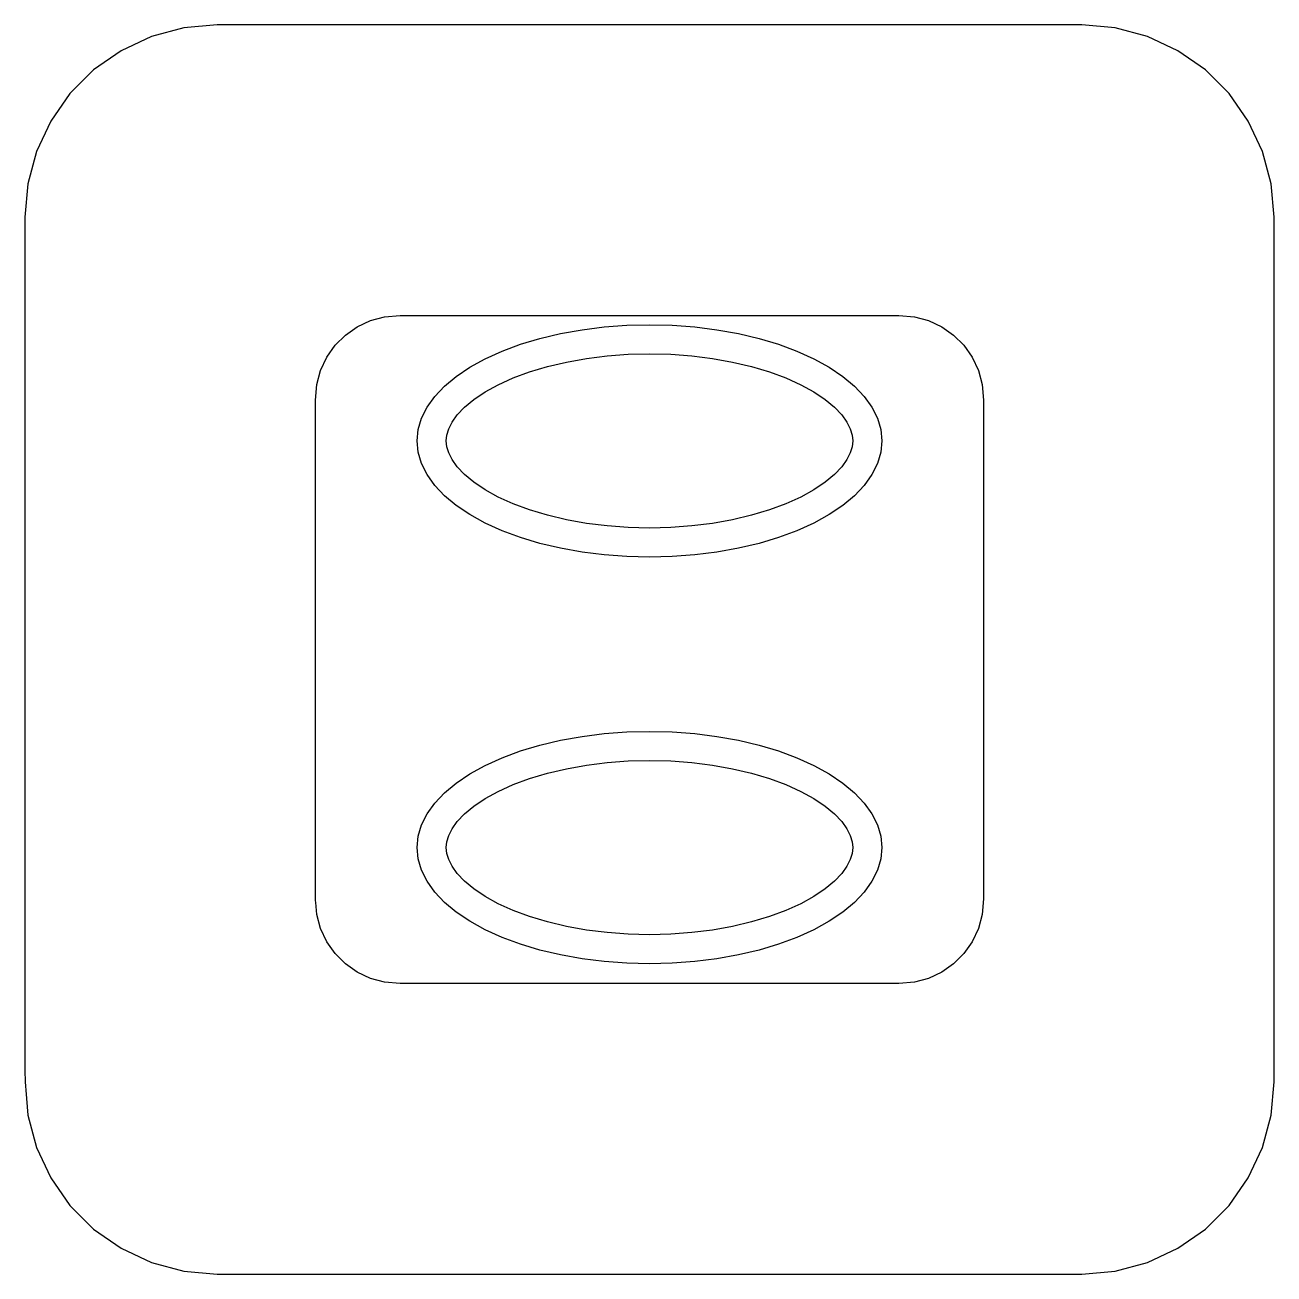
# Model space of a CAD drawing. Header units: millimetres. Extents: x 170 to 191.5, y -208.2 to -186.7.
import ezdxf

# ---------------------------------------------------------------- set-up
doc = ezdxf.new("R2010")
doc.units = ezdxf.units.MM
doc.layers.add('port', color=4, linetype='Continuous')
doc.layers.add('window', color=5, linetype='Continuous')

msp = doc.modelspace()

# ---------------------------------------------------------------- linework, layer by layer
at = {"layer": 'port'}
for points in [[(184.74, -193.811), (184.721, -194.007), (184.663, -194.201), (184.568, -194.392), (184.436, -194.577), (184.268, -194.754), (184.066, -194.922), (183.832, -195.08), (183.568, -195.225), (183.278, -195.357), (182.962, -195.474), (182.626, -195.575), (182.271, -195.659), (181.901, -195.725), (181.52, -195.773), (181.132, -195.802), (180.74, -195.811), (180.348, -195.802), (179.96, -195.773), (179.579, -195.725), (179.209, -195.659), (178.854, -195.575), (178.518, -195.474), (178.202, -195.357), (177.912, -195.225), (177.648, -195.08), (177.414, -194.922), (177.212, -194.754), (177.044, -194.577), (176.912, -194.392), (176.817, -194.201), (176.759, -194.007), (176.74, -193.811), (176.759, -193.615), (176.817, -193.421), (176.912, -193.231), (177.044, -193.046), (177.212, -192.868), (177.414, -192.7), (177.648, -192.542), (177.912, -192.397), (178.202, -192.265), (178.518, -192.148), (178.854, -192.047), (179.209, -191.963), (179.579, -191.897), (179.96, -191.85), (180.348, -191.821), (180.74, -191.811), (181.132, -191.821), (181.52, -191.85), (181.901, -191.897), (182.271, -191.963), (182.626, -192.047), (182.962, -192.148), (183.278, -192.265), (183.568, -192.397), (183.832, -192.542), (184.066, -192.7), (184.268, -192.868), (184.436, -193.046), (184.568, -193.231), (184.663, -193.421), (184.721, -193.615)], [(184.238, -193.811), (184.228, -193.911), (184.196, -194.017), (184.138, -194.133), (184.049, -194.258), (183.925, -194.389), (183.765, -194.522), (183.571, -194.653), (183.344, -194.778), (183.087, -194.894), (182.803, -195), (182.496, -195.092), (182.169, -195.169), (181.826, -195.231), (181.471, -195.275), (181.107, -195.302), (180.74, -195.311), (180.373, -195.302), (180.009, -195.275), (179.654, -195.231), (179.311, -195.169), (178.984, -195.092), (178.677, -195), (178.393, -194.894), (178.136, -194.778), (177.909, -194.653), (177.715, -194.522), (177.555, -194.389), (177.431, -194.258), (177.342, -194.133), (177.284, -194.017), (177.252, -193.911), (177.242, -193.811), (177.252, -193.712), (177.284, -193.605), (177.342, -193.49), (177.431, -193.365), (177.555, -193.233), (177.715, -193.1), (177.909, -192.969), (178.136, -192.844), (178.393, -192.728), (178.677, -192.623), (178.984, -192.53), (179.311, -192.453), (179.654, -192.392), (180.009, -192.347), (180.373, -192.32), (180.74, -192.311), (181.107, -192.32), (181.471, -192.347), (181.826, -192.392), (182.169, -192.453), (182.496, -192.53), (182.803, -192.623), (183.087, -192.728), (183.344, -192.844), (183.571, -192.969), (183.765, -193.1), (183.925, -193.233), (184.049, -193.365), (184.138, -193.49), (184.196, -193.605), (184.228, -193.712)], [(184.74, -200.811), (184.721, -201.007), (184.663, -201.201), (184.568, -201.392), (184.436, -201.577), (184.268, -201.754), (184.066, -201.922), (183.832, -202.08), (183.568, -202.225), (183.278, -202.357), (182.962, -202.474), (182.626, -202.575), (182.271, -202.659), (181.901, -202.725), (181.52, -202.773), (181.132, -202.802), (180.74, -202.811), (180.348, -202.802), (179.96, -202.773), (179.579, -202.725), (179.209, -202.659), (178.854, -202.575), (178.518, -202.474), (178.202, -202.357), (177.912, -202.225), (177.648, -202.08), (177.414, -201.922), (177.212, -201.754), (177.044, -201.577), (176.912, -201.392), (176.817, -201.201), (176.759, -201.007), (176.74, -200.811), (176.759, -200.615), (176.817, -200.421), (176.912, -200.231), (177.044, -200.046), (177.212, -199.868), (177.414, -199.7), (177.648, -199.542), (177.912, -199.397), (178.202, -199.265), (178.518, -199.148), (178.854, -199.047), (179.209, -198.963), (179.579, -198.897), (179.96, -198.85), (180.348, -198.821), (180.74, -198.811), (181.132, -198.821), (181.52, -198.85), (181.901, -198.897), (182.271, -198.963), (182.626, -199.047), (182.962, -199.148), (183.278, -199.265), (183.568, -199.397), (183.832, -199.542), (184.066, -199.7), (184.268, -199.868), (184.436, -200.046), (184.568, -200.231), (184.663, -200.421), (184.721, -200.615)], [(184.238, -200.811), (184.228, -200.911), (184.196, -201.017), (184.138, -201.133), (184.049, -201.258), (183.925, -201.389), (183.765, -201.522), (183.571, -201.653), (183.344, -201.778), (183.087, -201.894), (182.803, -202), (182.496, -202.092), (182.169, -202.169), (181.826, -202.231), (181.471, -202.275), (181.107, -202.302), (180.74, -202.311), (180.373, -202.302), (180.009, -202.275), (179.654, -202.231), (179.311, -202.169), (178.984, -202.092), (178.677, -202), (178.393, -201.894), (178.136, -201.778), (177.909, -201.653), (177.715, -201.522), (177.555, -201.389), (177.431, -201.258), (177.342, -201.133), (177.284, -201.017), (177.252, -200.911), (177.242, -200.811), (177.252, -200.712), (177.284, -200.605), (177.342, -200.49), (177.431, -200.365), (177.555, -200.233), (177.715, -200.1), (177.909, -199.969), (178.136, -199.844), (178.393, -199.728), (178.677, -199.623), (178.984, -199.53), (179.311, -199.453), (179.654, -199.392), (180.009, -199.347), (180.373, -199.32), (180.74, -199.311), (181.107, -199.32), (181.471, -199.347), (181.826, -199.392), (182.169, -199.453), (182.496, -199.53), (182.803, -199.623), (183.087, -199.728), (183.344, -199.844), (183.571, -199.969), (183.765, -200.1), (183.925, -200.233), (184.049, -200.365), (184.138, -200.49), (184.196, -200.605), (184.228, -200.712)]]:
    msp.add_lwpolyline(points, close=True, dxfattribs=at)
at = {"layer": 'window'}
for points in [[(169.99, -204.682), (169.99, -204.691), (169.99, -204.7), (169.99, -204.709), (169.99, -204.718), (169.991, -204.772), (169.993, -204.844), (169.997, -204.916), (170.003, -204.988), (170.04, -205.418), (170.189, -205.975), (170.433, -206.498), (170.764, -206.97), (171.172, -207.378), (171.644, -207.709), (172.166, -207.952), (172.723, -208.101), (173.298, -208.152), (188.182, -208.152), (188.757, -208.101), (189.314, -207.952), (189.836, -207.709), (190.308, -207.378), (190.716, -206.97), (191.047, -206.498), (191.291, -205.975), (191.44, -205.418), (191.49, -204.844), (191.49, -189.959), (191.44, -189.385), (191.291, -188.828), (191.047, -188.306), (190.716, -187.833), (190.308, -187.426), (189.836, -187.095), (189.314, -186.851), (188.757, -186.702), (188.182, -186.652), (173.298, -186.652), (172.723, -186.702), (172.166, -186.851), (171.644, -187.095), (171.172, -187.426), (170.764, -187.833), (170.433, -188.306), (170.189, -188.828), (170.04, -189.385), (169.99, -189.959)], [(174.99, -201.62), (174.99, -193.11), (175.014, -192.84), (175.078, -192.598), (175.184, -192.371), (175.328, -192.166), (175.505, -191.989), (175.71, -191.846), (175.936, -191.74), (176.178, -191.675), (176.448, -191.652), (185.032, -191.652), (185.302, -191.675), (185.544, -191.74), (185.77, -191.846), (185.975, -191.989), (186.152, -192.166), (186.296, -192.371), (186.402, -192.598), (186.466, -192.84), (186.49, -193.11), (186.49, -201.693), (186.466, -201.964), (186.402, -202.205), (186.296, -202.432), (186.152, -202.637), (185.975, -202.814), (185.77, -202.958), (185.544, -203.063), (185.302, -203.128), (185.032, -203.152), (176.448, -203.152), (176.178, -203.128), (175.936, -203.063), (175.71, -202.958), (175.505, -202.814), (175.328, -202.637), (175.184, -202.432), (175.078, -202.205), (175.014, -201.964), (174.996, -201.758), (174.993, -201.725), (174.991, -201.693), (174.99, -201.662), (174.99, -201.636), (174.99, -201.632), (174.99, -201.628), (174.99, -201.624)]]:
    msp.add_lwpolyline(points, close=True, dxfattribs=at)

doc.saveas('drawing.dxf')
